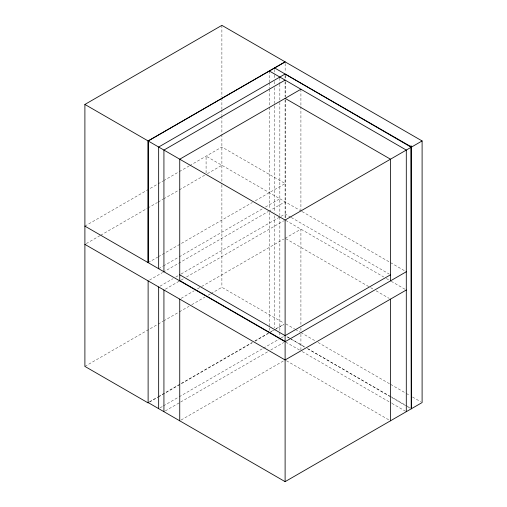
<?xml version="1.0" encoding="UTF-8"?>
<svg xmlns="http://www.w3.org/2000/svg" width="507" height="507" viewBox="0 0 507 507"><rect width="100%" height="100%" fill="white"/><g stroke="black" fill="none" stroke-linecap="round" stroke-linejoin="round"><path stroke-width="0.38" stroke-dasharray="2.54 1.9" d="M84.897 226.122L157.5 184.206M158.152 183.826L162.981 181.037M163.628 180.663L178.737 171.943M179.377 171.575L189.01 166.011M189.694 165.618L221.889 147.03L285.149 183.553L254.926 200.962M86.266 243.582L99.955 235.679M100.64 235.28L147.201 208.402M147.886 208.009L157.468 202.477M158.152 202.078L162.943 199.314M163.628 198.915L178.692 190.22M179.377 189.827L205.392 174.801M207.395 173.648L221.889 165.282M148.12 262.626L157.747 257.112M158.393 256.694L252.271 202.54M158.659 268.71L162.766 266.34M163.45 265.941L178.515 257.245M179.199 256.853L262.727 208.624M265.465 207.046L279.845 198.744M149.489 280.086L162.5 272.576M163.184 272.183L267.994 211.666M268.685 211.273L285.111 201.786M160.028 286.17L173.039 278.66M175.777 277.082L178.515 275.497M181.107 274.002L280.327 216.717M281.005 216.324L285.111 213.954L290.587 217.116M165.301 289.212L180.359 280.517M181.043 280.124L183.838 278.508M186.525 276.961L283.743 220.83M181.107 298.338L194.105 290.834M197.527 288.857L200.949 286.886M201.634 286.487L283.743 239.082M285.111 238.29L300.917 229.164L300.917 324.772M84.897 366.403L157.5 324.48M158.184 324.087L162.981 321.318M163.666 320.925L178.737 312.223M179.421 311.83L189.01 306.291M191.747 304.707L204.765 297.197M208.187 295.22L210.24 294.035M210.925 293.635L221.889 287.311L283.755 323.029M149.489 401.766L157.709 397.025M158.393 396.632L252.188 342.478M254.926 340.894L267.937 333.384M270.624 331.832L273.26 330.311M149.489 402.114L157.709 397.368M158.393 396.975L252.233 342.795M254.977 341.211L268.672 333.302M269.356 332.909L274.154 330.139M274.838 329.746L283.743 324.607M160.028 407.85L162.766 406.272M163.45 405.873L178.515 397.177M179.199 396.785L262.727 348.556M263.412 348.163L279.161 339.075M281.163 337.916L283.793 336.394M165.301 410.892L267.994 351.598M270.738 350.02L283.743 342.51M181.107 420.018L283.743 360.762M275.897 328.796L283.825 324.246M301.386 211.185L206.083 156.156L206.083 172.887M302.077 211.577L406.297 271.752M291.272 217.509L389.123 274.002M285.771 220.418L383.717 276.968M386.385 278.508L390.561 280.916M391.214 281.296L406.297 290.004M285.796 238.683L369.964 287.279M370.649 287.672L373.386 289.256M376.124 290.834L389.123 298.338M285.834 323.884L294.738 329.024M295.423 329.417L300.214 332.186M300.898 332.579L315.278 340.881M318.016 342.466L389.921 383.976M390.605 384.369L405.67 393.071M406.354 393.464L409.776 395.441M412.521 397.025L420.734 401.766M289.212 338.004L286.48 336.426L290.568 338.803M289.896 338.397L304.935 347.08M307.673 348.658L389.693 396.011M390.377 396.411L405.416 405.093M406.101 405.486L410.201 407.856M285.771 342.098L300.917 350.844M302.229 351.598L391.246 402.995M391.917 403.382L406.297 411.684M286.48 360.762L390.491 420.81M291.246 339.196L304.878 347.111M307.603 348.696L407.108 406.481M407.793 406.874L409.833 408.065M300.917 89.232L300.917 105.824M300.917 106.616L300.917 210.12M300.917 327.934L300.917 331.09M300.917 334.252L300.917 350.052M285.149 63.457L285.149 72.152M285.149 75.309L285.149 78.471M285.149 81.627L285.149 96.653M285.149 99.803L285.149 218.371M285.111 75.6L285.111 78.762M285.111 81.684L285.111 96.945M285.111 99.86L285.111 218.663M279.845 77.856L279.845 83.382M279.845 84.175L279.845 101.558M279.845 102.351L279.845 215.475M279.845 216.996L279.845 331.565M279.845 332.358L279.845 337.098M274.579 69.516L274.579 74.263M274.579 75.049L274.579 78.211M274.579 81.374L274.579 84.536M274.579 87.698L274.579 105.082M274.579 105.874L274.579 212.579M274.579 215.735L274.579 327.972M269.306 70.98L269.306 82.039M269.306 82.831L269.306 88.364M269.306 89.15L269.306 106.533M269.306 107.326L269.306 209.391M269.306 212.49L269.306 327.059M269.306 327.852L269.306 332.592M221.889 25.35L221.889 97.255M221.889 98.041L221.889 109.106M221.889 109.892L221.889 115.425M221.889 116.217L221.889 133.601M221.889 134.387L221.889 184.18M221.889 184.966L221.889 287.311"/><path stroke-width="0.76" d="M148.12 280.878L148.12 402.907L84.897 366.403L84.897 104.442L221.889 25.35L422.103 140.946L422.103 402.558L285.111 481.65L148.12 402.558M274.579 67.938L148.12 140.946L148.12 262.626L148.158 140.965L285.149 61.873L274.579 67.938L411.57 147.03L411.57 408.642M285.111 80.106L163.926 150.072L163.926 271.752M300.917 89.232L179.738 159.198L179.738 280.878M84.897 104.442L285.111 220.038L422.103 140.946M390.491 274.794L285.111 335.634L179.738 274.794M406.297 271.752L285.111 341.718L84.897 226.122M406.297 290.004L285.111 359.97L84.897 244.374M269.306 70.98L406.297 150.072L406.297 411.684M285.111 98.358L390.491 159.198L390.491 280.878M179.738 280.567L285.111 341.407M411.012 145.61L411.386 407.007M411.196 408.857L411.196 147.239L285.111 74.022L158.659 147.03L158.659 268.71M390.491 299.13L390.491 420.81M285.111 220.038L285.111 481.65M179.738 299.13L179.738 420.81M163.926 290.004L163.926 411.684M158.659 286.962L158.659 408.642"/></g></svg>
